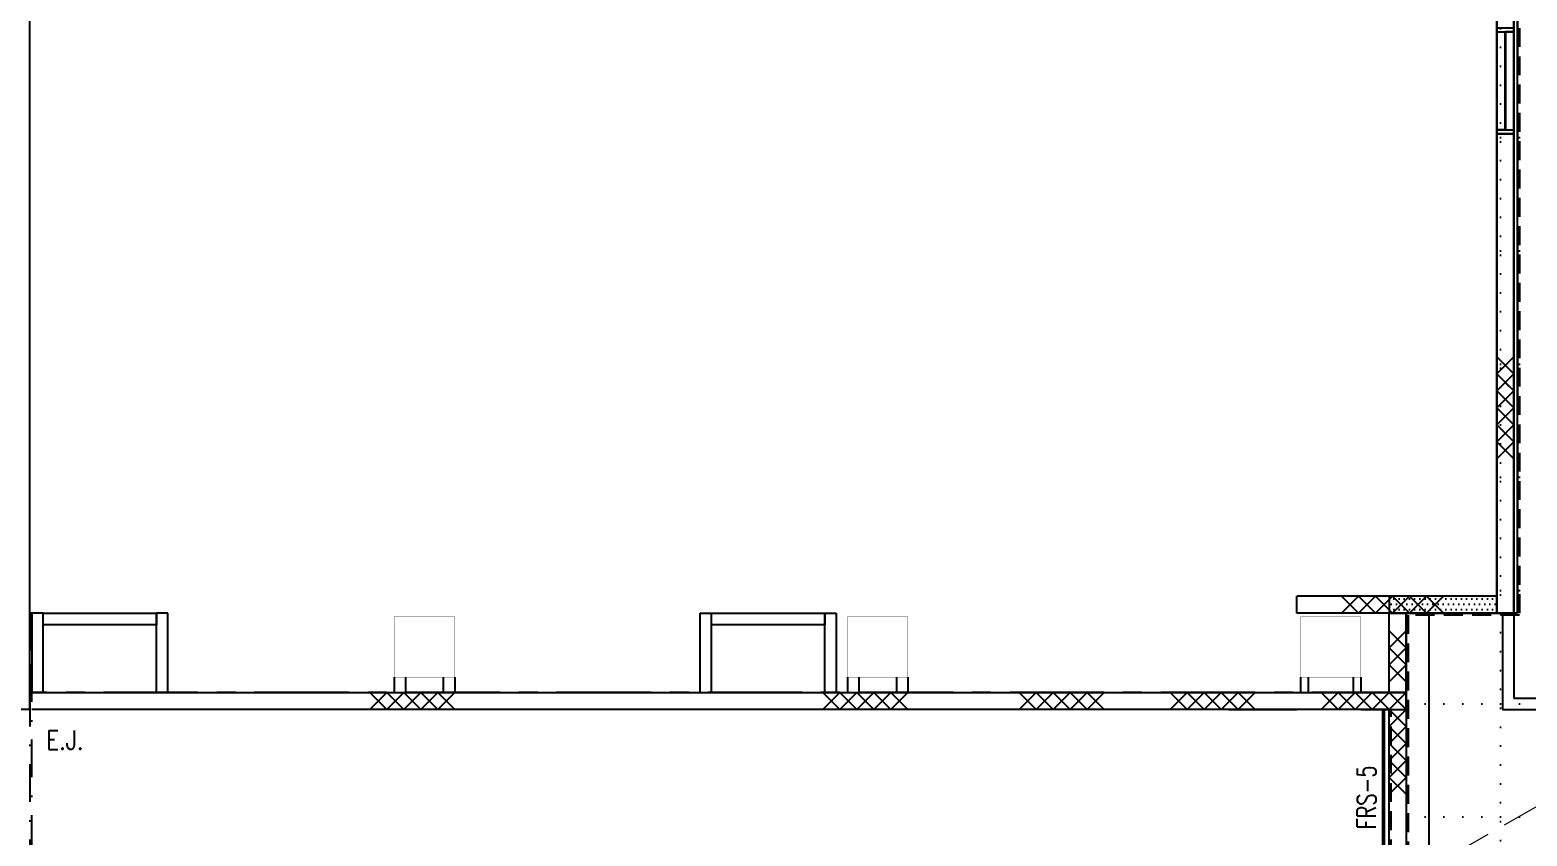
# Model space of a CAD drawing. Extents: x -68523 to 336700, y -113452 to 119396.
# Drawn here: x 198775 to 218601, y -41503 to -30825 of the extents above; entities that cross this region are included whole.
import ezdxf

# ---------------------------------------------------------------- set-up
doc = ezdxf.new("R2010")
doc.units = 0
doc.header["$LTSCALE"] = 1000
doc.header["$MEASUREMENT"] = 0
for name, pattern in [('EC-5thFloor-s6144$0$CENTER', [2, 1.25, -0.25, 0.25, -0.25]), ('EC-5thFloor-s6144$0$DASHDOT', [1, 0.5, -0.25, 0, -0.25]), ('EC-5thFloor-s6144$0$DASHED', [0.75, 0.5, -0.25]), ('EC-5thFloor-s6144$0$DOT', [0.25, 0, -0.25]), ('EC-5thFloor-s6144$0$HIDDEN', [0.375, 0.25, -0.125]), ('s5144a$0$CENTER', [2, 1.25, -0.25, 0.25, -0.25]), ('s5144a$0$DASHDOT', [1, 0.5, -0.25, 0, -0.25]), ('s5144a$0$HIDDEN', [0.375, 0.25, -0.125])]:
    doc.linetypes.add(name, pattern=pattern)
doc.layers.get('0').update_dxf_attribs({"linetype": 'CONTINUOUS'})
doc.layers.get('DEFPOINTS').update_dxf_attribs({"linetype": 'CONTINUOUS'})
for name, color, linetype in [('EC-5thFloor-s6144$0$4', 9, 'EC-5thFloor-s6144$0$DOT'), ('EC-5thFloor-s6144$0$E-blockwall', 1, 'CONTINUOUS'), ('EC-5thFloor-s6144$0$E-demolish work', 9, 'EC-5thFloor-s6144$0$HIDDEN'), ('EC-5thFloor-s6144$0$E-EJ', 9, 'EC-5thFloor-s6144$0$HIDDEN'), ('EC-5thFloor-s6144$0$E-fire service', 5, 'CONTINUOUS'), ('EC-5thFloor-s6144$0$EWALL', 3, 'CONTINUOUS'), ('EC-5thFloor-s6144$0$RC', 7, 'CONTINUOUS'), ('s5144a$0$20', 7, 'CONTINUOUS'), ('s5144a$0$22', 7, 'CONTINUOUS'), ('s5144a$0$6', 7, 'CONTINUOUS'), ('s5144a$0$7', 7, 'CONTINUOUS'), ('s5144a$0$9', 7, 'CONTINUOUS'), ('s5144a$0$area-cfa', 40, 'CONTINUOUS'), ('s5144a$0$E-blockwall', 1, 'CONTINUOUS'), ('s5144a$0$E-demolish work', 9, 's5144a$0$HIDDEN'), ('s5144a$0$E-EJ', 7, 's5144a$0$HIDDEN'), ('s5144a$0$E-fire service', 5, 'CONTINUOUS'), ('s5144a$0$EWALL', 3, 'CONTINUOUS'), ('s5144a$0$INNER', 4, 'CONTINUOUS'), ('s5144a$0$ld11-hatch', 2, 'CONTINUOUS'), ('s5144a$0$RC', 2, 'CONTINUOUS'), ('s5144a$0$STEP', 11, 'CONTINUOUS'), ('s5144a$0$WALL', 1, 'CONTINUOUS'), ('s5144a$0$WIN', 4, 'CONTINUOUS')]:
    doc.layers.add(name, color=color, linetype=linetype)
for name, color, linetype, lineweight in [('EC-5thFloor-s6144$0$ETHIN', 5, 'CONTINUOUS', 9), ('EC-5thFloor-s6144$0$existing-phase', 13, 'CONTINUOUS', 13), ('s5144a$0$existing-phase', 13, 'CONTINUOUS', 13)]:
    doc.layers.add(name, color=color, linetype=linetype, lineweight=lineweight)
doc.layers.add('EC-5thFloor-s6144$0$HATCH-LINE', color=13, linetype='CONTINUOUS', plot=False)
doc.styles.add('EC-5thFloor-s6144$0$STANDARD', font='romans.shx')
doc.styles.add('s5144a$0$STANDARD', font='SIMPLEX')

# ---------------------------------------------------------------- blocks, each defined once
blk = doc.blocks.new('s5144a$0$H750')
at = {"layer": 's5144a$0$22', "color": 14, "linetype": 'Continuous'}
for points in [[(0, 0.15), (0.15, 0), (0.3, 0.15), (0.45, 0), (0.6, 0.15), (0.75, 0)], [(0, 0), (0.15, 0.15), (0.3, 0), (0.45, 0.15), (0.6, 0), (0.75, 0.15)]]:
    blk.add_lwpolyline(points, dxfattribs=at)
blk = doc.blocks.new('s5144a$0$BLOCK225')
for p, q in [((0, 0), (225, 225)), ((225, 0), (0, 225)), ((450, 0), (225, 225)), ((225, 0), (450, 225)), ((450, 0), (675, 225)), ((675, 0), (450, 225))]:
    blk.add_line(p, q)
blk = doc.blocks.new('s5144a')
at = {"layer": 's5144a$0$ld11-hatch'}
h = blk.add_hatch(dxfattribs=at)
h.set_pattern_fill('DOTS', color=256, scale=1100, style=0)
h.paths.add_polyline_path([(216775.1, -38550), (218199.9, -38550), (218199.9, -38325), (216775.1, -38325)])
at = {"linetype": 'Continuous'}
for p, q in [((214650, -39600), (215550, -39600)), ((214650, -39825), (215550, -39825))]:
    blk.add_line(p, q, dxfattribs=at)
at = {"layer": 'DEFPOINTS', "color": 0, "linetype": 'ByBlock'}
blk.add_point((215852.0814, -39825), dxfattribs=at)
at = {"layer": 's5144a$0$20', "linetype": 'Continuous'}
for p, q in [((198800, -39600), (217000, -39600)), ((217000, -39600), (217000, -42750)), ((198775, -39825), (86290, -39825)), ((216775, -39825), (198800, -39825)), ((216775, -42750), (216775, -39825))]:
    blk.add_line(p, q, dxfattribs=at)
blk.add_lwpolyline([(198775, -39825), (198775, -20175), (198550, -20175), (198550, -20175), (86290.1, -20175)], dxfattribs=at)
at = {"layer": 's5144a$0$6', "color": 2, "linetype": 'Continuous', "const_width": 5}
for points in [[(203600.1, -39399.9), (204400.1, -39399.9), (204400.1, -38599.9), (203600.1, -38599.9)], [(209600.1, -39399.9), (210400.1, -39399.9), (210400.1, -38599.9), (209600.1, -38599.9)], [(215600.1, -39399.9), (216400.1, -39399.9), (216400.1, -38599.9), (215600.1, -38599.9)]]:
    blk.add_lwpolyline(points, close=True, dxfattribs=at)
at = {"layer": 's5144a$0$7', "color": 2, "linetype": 'Continuous'}
blk.add_lwpolyline([(217000, -38550), (217300, -38550), (217300, -49550), (217000, -49550)], dxfattribs=at)
at = {"layer": 's5144a$0$9', "color": 1, "linetype": 's5144a$0$DASHDOT'}
blk.add_lwpolyline([(198775, -42725), (198800, -42725), (198800, -38550), (198775, -38550)], close=True, dxfattribs=at)
at = {"layer": 's5144a$0$area-cfa', "color": 40, "linetype": 's5144a$0$CENTER'}
blk.add_lwpolyline([(198775, -18050.00041), (218475, -18050.00041), (218475, -38550.00041), (217000, -38550.00041), (217000, -39600.00041), (198775, -39600.00041)], close=True, dxfattribs=at)
at = {"layer": 's5144a$0$E-demolish work'}
blk.add_line((216800.1, -42549.99949), (216800.1, -39825), dxfattribs=at)
at = {"layer": 's5144a$0$E-EJ'}
for points in [[(218475, -18049.8), (218475, -38549.9), (217000.1, -38550), (217000.1, -49549.9)], [(218500, -18049.8), (218500, -38574.9), (217026.81295, -38574.9), (217026.81295, -49549.99881)]]:
    blk.add_lwpolyline(points, dxfattribs=at)
at = {"layer": 's5144a$0$E-fire service', "linetype": 's5144a$0$DASHDOT', "ltscale": 0.5, "const_width": 50}
blk.add_lwpolyline([(216699.02645, -39825), (216699.02645, -42549.99949)], dxfattribs=at)
at = {"layer": 's5144a$0$EWALL'}
for points in [[(216400.1, -39825), (217000.1, -39825), (217000.1, -38550)], [(216400.1, -39600), (216775.1, -39600), (216775.1, -38550)]]:
    blk.add_lwpolyline(points, dxfattribs=at)
at = {"layer": 's5144a$0$existing-phase', "linetype": 's5144a$0$CENTER'}
blk.add_lwpolyline([(198775, -18050.00041), (218475, -18050.00041), (218475, -38550.00041), (217000, -38550.00041), (217000, -39600.00041), (198775, -39600.00041)], close=True, dxfattribs=at)
at = {"layer": 's5144a$0$INNER'}
for p, q in [((218424.9, -35157.14283), (218199.9, -35382.14283)), ((218199.9, -35157.14283), (218424.9, -35382.14283)), ((218199.90045, -35382.14283), (218424.9, -35607.14238)), ((218424.9, -35382.14283), (218199.90045, -35607.14238)), ((218312.40022, -35494.64261), (218199.90022, -35607.14261)), ((218199.90022, -35607.14261), (218424.90022, -35832.14261)), ((218424.90022, -35607.14261), (218199.90022, -35832.14261)), ((218312.40022, -35494.64261), (218424.90022, -35607.14261)), ((218424.90022, -35832.14261), (218199.90067, -36057.14216)), ((218199.90067, -35832.14261), (218424.90022, -36057.14216)), ((218199.90067, -36057.14216), (218424.90022, -36282.14171)), ((218424.90022, -36057.14216), (218199.90067, -36282.14171)), ((218424.90022, -36282.14171), (218199.90067, -36507.14126)), ((218199.90067, -36282.14171), (218424.90022, -36507.14126)), ((216369.91754, -38550), (216144.91799, -38325.00045)), ((216369.91754, -38325.00045), (216144.91799, -38550)), ((216594.91709, -38325.00045), (216369.91754, -38550)), ((216594.91709, -38550), (216369.91754, -38325.00045)), ((216819.91664, -38550), (216594.91709, -38325.00045)), ((216819.91664, -38325.00045), (216594.91709, -38550)), ((216819.91664, -38325.00045), (217044.91619, -38550)), ((216819.91664, -38550), (217044.91619, -38325.00045)), ((217044.91619, -38550), (217269.91574, -38325.00045)), ((217044.91619, -38325.00045), (217269.91574, -38550)), ((217269.91574, -38325.00045), (217494.91529, -38550)), ((217269.91574, -38550), (217494.91529, -38325.00045))]:
    blk.add_line(p, q, dxfattribs=at)
at = {"layer": 's5144a$0$ld11-hatch'}
blk.add_lwpolyline([(198075, -17744.9, -0.0020680743), (197922.9868, -17744.58146), (197925, -18199.9), (210299.9, -18199.9), (210299.9, -18274.9), (215550.00001, -18275.00041), (215549.9, -20550), (215775.00001, -20549.89762), (215775.00001, -18275.00041), (218200, -18275.00041), (218199.91578, -38549.9158), (218424.9, -38549.90001), (218425, -18050.00041), (198075, -18049.8)], format="xyb", close=True, dxfattribs=at)
blk.add_lwpolyline([(216775.1, -38550), (218199.9, -38550), (218199.9, -38325), (216775.1, -38325)], close=True, dxfattribs=at)
at = {"layer": 's5144a$0$RC'}
for p, q in [((218199.9, -32200), (218424.9, -32200)), ((218199.9, -38325), (218199.9, -32200)), ((218424.9, -38550), (218424.9, -32200)), ((218174.9, -38325), (215550, -38325)), ((218399.9, -38550), (215550, -38550))]:
    blk.add_line(p, q, dxfattribs=at)
at = {"layer": 's5144a$0$RC', "linetype": 'Continuous'}
blk.add_line((215550, -38550), (215550, -38325), dxfattribs=at)
at = {"layer": 's5144a$0$STEP'}
blk.add_line((218474.9, -38550), (218474.9, -18049.9), dxfattribs=at)
at = {"layer": 's5144a$0$WALL', "linetype": 'Continuous'}
for p, q in [((198949.9999, -38550), (198799.99995, -38550)), ((198949.9999, -39600), (198949.9999, -38550)), ((200599.9969, -38550), (200449.9969, -38550)), ((200449.9969, -39600), (200449.9969, -38550)), ((200599.9969, -39600), (200599.9969, -38550)), ((207649.903, -38550), (207799.903, -38550)), ((207649.903, -39600), (207649.903, -38550)), ((207799.903, -39600), (207799.903, -38550)), ((209299.9, -38550), (209449.89995, -38550)), ((209299.9, -39600), (209299.9, -38550))]:
    blk.add_line(p, q, dxfattribs=at)
at = {"layer": 's5144a$0$WALL'}
for p, q in [((198799.99995, -38550), (198799.99995, -39600)), ((209449.89995, -38550), (209449.89995, -39600)), ((203600.1, -39399.9), (203600.1, -39600)), ((203750.1, -39399.9), (203750.1, -39600)), ((204250.1, -39600), (204250.1, -39399.9)), ((204400.1, -39399.9), (204400.1, -39600)), ((209600.1, -39399.9), (209600.1, -39600)), ((209750.1, -39399.9), (209750.1, -39600)), ((210250.1, -39399.9), (210250.1, -39600)), ((210400.1, -39399.9), (210400.1, -39600)), ((215600.1, -39399.9), (215600.1, -39600)), ((215700.1, -39399.9), (215700.1, -39600)), ((216300.1, -39399.9), (216300.1, -39600)), ((216400.1, -39399.9), (216400.1, -39600))]:
    blk.add_line(p, q, dxfattribs=at)
for points in [[(198949.9999, -38550), (200449.9969, -38550), (200449.9969, -38705.1721), (198949.9999, -38705.1721)], [(207799.903, -38550), (209299.9, -38550), (209299.9, -38705.1721), (207799.903, -38705.1721)]]:
    blk.add_lwpolyline(points, close=True, dxfattribs=at)
at = {"layer": 's5144a$0$WIN', "linetype": 'Continuous'}
for points in [[(218199.9, -30800), (218199.9, -30850), (218424.9, -30850), (218424.9, -30800)], [(218199.9, -32150), (218199.9, -30850), (218307.4, -30850), (218307.4, -32150)], [(218424.9, -32150), (218424.9, -30850), (218317.4, -30850), (218317.4, -32150)], [(218199.9, -32200), (218199.9, -32150), (218424.9, -32150), (218424.9, -32200)]]:
    blk.add_lwpolyline(points, close=True, dxfattribs=at)
at = {"xscale": 1499.997, "yscale": 1499.997, "zscale": 1000}
for p in [(203275, -39825), (203275, -39825), (209275, -39825), (209275, -39825)]:
    blk.add_blockref('s5144a$0$H750', p, dxfattribs=at)
for p, rotation in [((213000, -39600), 180), ((213000, -39600), 180), ((215000, -39600), 180), ((215000, -39600), 180), ((217000, -39600), 180), ((216775, -39825), 270)]:
    blk.add_blockref('s5144a$0$H750', p, dxfattribs=dict(at, rotation=rotation))
at = {"layer": 's5144a$0$E-blockwall', "rotation": 90}
blk.add_blockref('s5144a$0$BLOCK225', (217000.1, -39458.2575), dxfattribs=at)
at = {"layer": 's5144a$0$9', "color": 2, "linetype": 'Continuous', "style": 's5144a$0$STANDARD', "width": 0.84}
blk.add_text('E.J.', height=250, dxfattribs=at).set_placement((198990.8, -40356.3))
blk = doc.blocks.new('EC-5thFloor-s6144$0$grid-base')
for p, q in [((-39750, -48850), (-39750, -80350)), ((-39750, -63050), (850, -63050)), ((-39750, -64550), (850, -64550)), ((-39750, -66050), (850, -66050)), ((-39750, -67550), (850, -67550)), ((-39750, -69050), (850, -69050)), ((-41000, -70550), (850, -70550)), ((-41000, -72050), (850, -72050))]:
    blk.add_line(p, q)
blk = doc.blocks.new('EC-5thFloor-s6144$0$BLOCK225')
for p, q in [((0, 0), (225, 225)), ((225, 0), (0, 225)), ((450, 0), (225, 225)), ((225, 0), (450, 225)), ((450, 0), (675, 225)), ((675, 0), (450, 225))]:
    blk.add_line(p, q)

msp = doc.modelspace()

# ---------------------------------------------------------------- linework, layer by layer
at = {"layer": 'EC-5thFloor-s6144$0$E-demolish work'}
msp.add_line((216800.1, -42550), (216800.1, -39825), dxfattribs=at)
at = {"layer": 'EC-5thFloor-s6144$0$E-EJ'}
for points in [[(218475, -18049.8), (218475, -38549.9), (217000.1, -38550), (217000.1, -49549.9)], [(218500, -18049.8), (218500, -38574.9), (217026.8, -38574.9), (217026.8, -49550)]]:
    msp.add_lwpolyline(points, dxfattribs=at)
at = {"layer": 'EC-5thFloor-s6144$0$E-fire service', "linetype": 'EC-5thFloor-s6144$0$DASHDOT', "ltscale": 0.5, "const_width": 50}
msp.add_lwpolyline([(216699, -39825), (216699, -42550)], dxfattribs=at)
at = {"layer": 'EC-5thFloor-s6144$0$ETHIN', "linetype": 'EC-5thFloor-s6144$0$DASHED'}
msp.add_line((217000.2, -42100), (258750, -18200), dxfattribs=at)
at = {"layer": 'EC-5thFloor-s6144$0$EWALL'}
for p, q in [((218275, -38574.9), (218275, -39825)), ((218425, -38574.9), (218425, -39675)), ((218275, -39825), (243825, -39825)), ((218425, -39675), (234950, -39675))]:
    msp.add_line(p, q, dxfattribs=at)
for points in [[(216400.1, -39825), (217000.1, -39825), (217000.1, -38550)], [(216400.1, -39600), (216775.1, -39600), (216775.1, -38550)]]:
    msp.add_lwpolyline(points, dxfattribs=at)
at = {"layer": 'EC-5thFloor-s6144$0$existing-phase', "linetype": 'EC-5thFloor-s6144$0$CENTER'}
msp.add_lwpolyline([(198775, -18050), (218475, -18050), (218475, -38550), (217000, -38550), (217000, -39600), (198775, -39600)], close=True, dxfattribs=at)
at = {"layer": 'EC-5thFloor-s6144$0$HATCH-LINE'}
msp.add_lwpolyline([(258950, 6100), (258950, 13500), (259550, 13500), (259550, 24100), (258950, 24100), (258950, 31750), (258950, 31750), (258950, 31750), (233362, 31750), (233362, 17850), (233050, 17850), (233050, 17850), (233050, 17850), (233050, 17850), (233050, 17850), (233050, -18050), (233050, -18050), (218424.9, -18049.9), (218424.9, -18049.9), (218424.9, -38550), (217000, -38550), (217000, -49550)], dxfattribs=at)
at = {"layer": 'EC-5thFloor-s6144$0$RC'}
for p, q in [((218424.9, -32200), (218424.9, -21800)), ((218200, -32200), (218199.9, -23200)), ((218200, -32200), (218199.9, -23200)), ((218199.9, -38325), (218199.9, -32200)), ((218199.9, -38325), (218199.9, -32200)), ((218200, -32200), (218200, -35250)), ((218424.9, -38550), (218424.9, -32200)), ((218424.9, -38550), (218424.9, -32200)), ((218199.9, -38325), (215550, -38325)), ((218399.9, -38550), (215550, -38550))]:
    msp.add_line(p, q, dxfattribs=at)

# ---------------------------------------------------------------- block references
msp.add_blockref('s5144a', (0, 0))
at = {"layer": 'EC-5thFloor-s6144$0$4'}
msp.add_blockref('EC-5thFloor-s6144$0$grid-base', (258000, 30800), dxfattribs=at)
at = {"layer": 'EC-5thFloor-s6144$0$E-blockwall', "rotation": 90}
msp.add_blockref('EC-5thFloor-s6144$0$BLOCK225', (217000.1, -39458.3), dxfattribs=at)

# ---------------------------------------------------------------- texts
at = {"layer": 'EC-5thFloor-s6144$0$E-fire service', "linetype": 'EC-5thFloor-s6144$0$DASHDOT', "ltscale": 0.5, "style": 'EC-5thFloor-s6144$0$STANDARD', "width": 0.75}
msp.add_text('FRS-5', height=250, rotation=90, dxfattribs=at).set_placement((216600.5, -41412.7))

doc.saveas('drawing.dxf')
